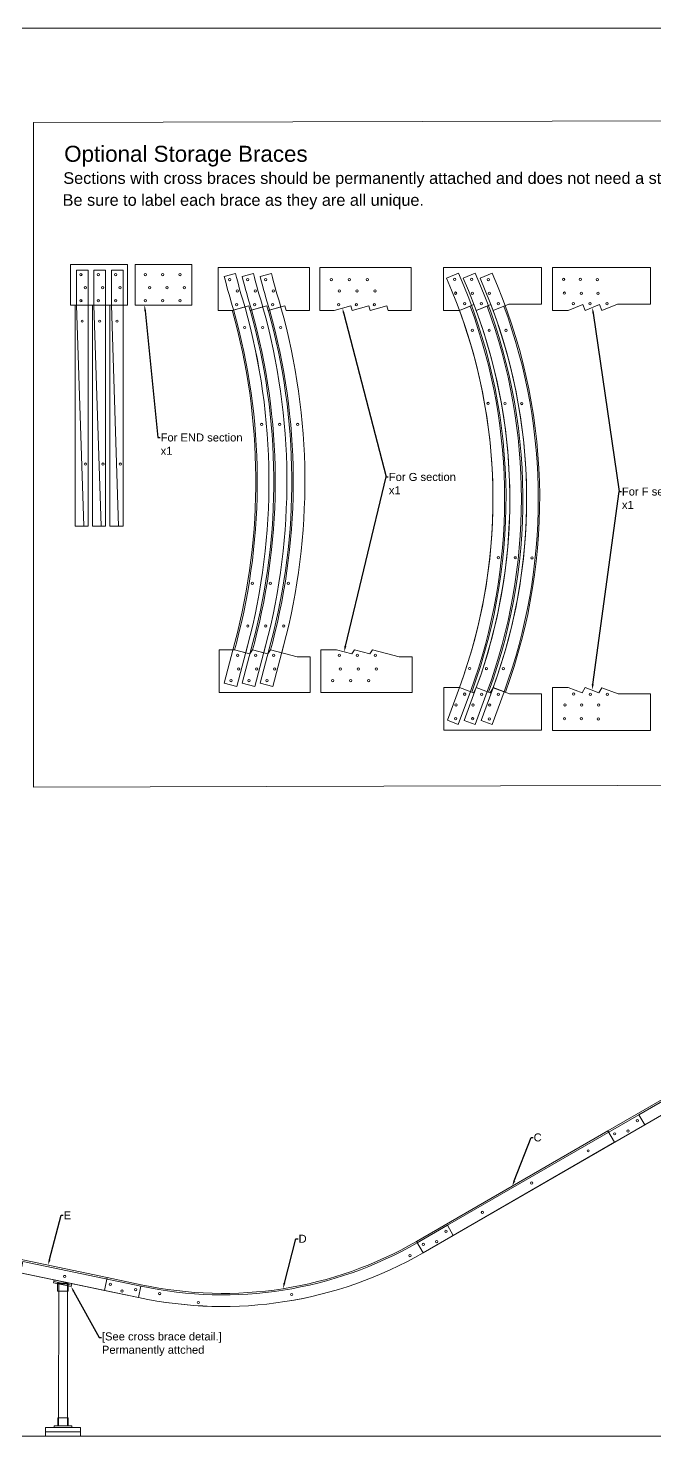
# Model space of a CAD drawing. Header units: millimetres. Extents: x 0 to 39105, y 0 to 9815.
# Drawn here: x 8908 to 11644, y 3645 to 9815 of the extents above; entities that cross this region are included whole.
import ezdxf
from ezdxf import colors
from ezdxf.entities.mleader import LeaderData, LeaderLine
from ezdxf.math import Vec2, Vec3

# ---------------------------------------------------------------- set-up
doc = ezdxf.new("R2010")
doc.units = ezdxf.units.MM
for name, color, linetype, lineweight in [('newTrack', 7, 'Continuous', 20), ('notes', 7, 'Continuous', 20), ('registration marking', 7, 'Continuous', 20)]:
    doc.layers.add(name, color=color, linetype=linetype, lineweight=lineweight)
doc.styles.add('Arial', font='arial.ttf')

# ---------------------------------------------------------------- blocks, each defined once
blk = doc.blocks.new('*U24')
at = {"layer": 'newTrack'}
blk.add_circle((0, 0), 0.2, dxfattribs=at)
blk = doc.blocks.new('attachmentPoints_0.4_diameter')
for p in [(-2.25, 0.75), (0, 0), (2.25, 0.75)]:
    blk.add_blockref('*U24', p)
blk = doc.blocks.new('C1')
at = {"layer": 'newTrack'}
blk.add_lwpolyline([(1541.11, -1570.67), (1508.2, -1589.67), (1507.2, -1587.94), (1540.11, -1568.94)], close=True, dxfattribs=at)
at = {"layer": 'registration marking', "color": 7, "transparency": 33554687}
for centre in [(1531.39, -1575.14), (1521.66, -1580.67), (1513.22, -1585.71)]:
    blk.add_circle(centre, 0.19, dxfattribs=at)
at = {"rotation": 29.99999995973561}
blk.add_blockref('attachmentPoints_0.4_diameter', (1538.26, -1571.74), dxfattribs=at)
blk = doc.blocks.new('C2')
at = {"layer": 'newTrack'}
blk.add_lwpolyline([(1485.86, -1583.83), (1518.77, -1564.83), (1519.9, -1566.78), (1486.99, -1585.78)], close=True, dxfattribs=at)
at = {"layer": 'registration marking', "color": 7, "transparency": 33554687}
for centre in [(1515.38, -1568.25), (1505.65, -1573.78), (1497.2, -1578.82)]:
    blk.add_circle(centre, 0.19, dxfattribs=at)
at = {"rotation": 29.99999995973561}
blk.add_blockref('attachmentPoints_0.4_diameter', (1489.34, -1583.85), dxfattribs=at)
blk = doc.blocks.new('D1')
at = {"layer": 'newTrack'}
blk.add_lwpolyline([(1504.86, -1453.9, 0.186063), (1552.35, -1446.45), (1557.54, -1443.45), (1558.54, -1445.18), (1553.35, -1448.18, -0.186038), (1504.44, -1455.86), (1504.85, -1453.9)], format="xyb", close=True, dxfattribs=at)
at = {"layer": 'registration marking', "color": 7, "transparency": 33554687}
for centre in [(1551.09, -1448.65), (1508.08, -1455.18), (1530.76, -1455.34), (1514.72, -1456.71)]:
    blk.add_circle(centre, 0.19, dxfattribs=at)
at = {"rotation": 29.99999995973561}
blk.add_blockref('attachmentPoints_0.4_diameter', (1555.7, -1446.25), dxfattribs=at)
blk = doc.blocks.new('D2')
at = {"layer": 'newTrack'}
blk.add_lwpolyline([(1438.09, -1496.21), (1432.21, -1494.98), (1432.67, -1492.78), (1438.55, -1494.01, 0.186066), (1485.86, -1486.58), (1486.99, -1488.53, -0.186038)], format="xyb", close=True, dxfattribs=at)
at = {"layer": 'registration marking', "color": 7, "transparency": 33554687}
for centre in [(1484.73, -1489), (1441.72, -1495.52), (1464.4, -1495.69), (1448.36, -1497.06)]:
    blk.add_circle(centre, 0.19, dxfattribs=at)
at = {"rotation": 348.2202802125964}
blk.add_blockref('attachmentPoints_0.4_diameter', (1435.25, -1495.11), dxfattribs=at)
blk = doc.blocks.new('E1')
at = {"layer": 'newTrack'}
blk.add_lwpolyline([(1438.49, -1591.5), (1418.19, -1587.27), (1417.79, -1589.23), (1438.09, -1593.46), (1438.49, -1591.5)], dxfattribs=at)
at = {"layer": 'registration marking', "color": 7, "transparency": 33554687}
blk.add_circle((1425.36, -1589.84), 0.19, dxfattribs=at)
at = {"rotation": 348.2202802125964}
blk.add_blockref('attachmentPoints_0.4_diameter', (1435.25, -1592.36), dxfattribs=at)
blk = doc.blocks.new('E2')
at = {"layer": 'newTrack'}
blk.add_lwpolyline([(1389.4, -1560.52), (1388.94, -1562.73), (1409.24, -1566.96), (1409.7, -1564.76)], close=True, dxfattribs=at)
at = {"layer": 'registration marking', "color": 7, "transparency": 33554687}
blk.add_circle((1402.39, -1564.56), 0.19, dxfattribs=at)
at = {"rotation": 348.2202802125964}
blk.add_blockref('attachmentPoints_0.4_diameter', (1391.98, -1562.85), dxfattribs=at)
blk = doc.blocks.new('BASE-BLOCK')
at = {"layer": 'notes'}
for points in [[(1157.03, -575.46), (1163.03, -575.46), (1163.03, -574.71), (1157.03, -574.71)], [(1157.03, -576.21), (1163.03, -576.21), (1163.03, -575.46), (1157.03, -575.46)]]:
    blk.add_lwpolyline(points, close=True, dxfattribs=at)
blk = doc.blocks.new('F1')
at = {"layer": 'newTrack'}
blk.add_lwpolyline([(1365.05, -1527.24, -0.177849), (1429.18, -1517.78), (1435.05, -1519.01), (1435.46, -1517.05), (1429.58, -1515.82, 0.178024), (1364.04, -1525.51)], format="xyb", close=True, dxfattribs=at)
at = {"layer": 'registration marking', "color": 7, "transparency": 33554687}
for centre in [(1406.13, -1514.42), (1425.68, -1516.53), (1380.15, -1520.03), (1368.1, -1524.55)]:
    blk.add_circle(centre, 0.19, dxfattribs=at)
at = {"rotation": 348.2202802125964}
blk.add_blockref('attachmentPoints_0.4_diameter', (1432.22, -1517.91), dxfattribs=at)
blk = doc.blocks.new('F2')
at = {"layer": 'newTrack'}
blk.add_lwpolyline([(1703.41, -2340.18), (1702.95, -2342.38, 0.194368), (1633.66, -2354.87), (1632.52, -2352.93, -0.194178)], format="xyb", close=True, dxfattribs=at)
at = {"layer": 'registration marking', "color": 7, "transparency": 33554687}
for centre in [(1679.9, -2339.01), (1699.46, -2341.12), (1653.92, -2344.63), (1641.88, -2349.15)]:
    blk.add_circle(centre, 0.19, dxfattribs=at)
at = {"rotation": 30.42041245312843}
blk.add_blockref('attachmentPoints_0.4_diameter', (1635.99, -2352.92), dxfattribs=at)
blk = doc.blocks.new('G1')
at = {"layer": 'newTrack'}
blk.add_lwpolyline([(1736.56, -2371.79, 0.015901), (1731.3, -2374.88, -0.133392), (1676.17, -2389.83), (1674.94, -2389.83), (1674.94, -2391.83), (1676.16, -2391.83, 0.133468), (1732.34, -2376.59, -0.016157), (1737.57, -2373.52)], format="xyb", close=True, dxfattribs=at)
at = {"layer": 'registration marking', "color": 7, "transparency": 33554687}
for centre in [(1728.97, -2377.41), (1728.97, -2377.41), (1713.61, -2384.48), (1713.61, -2384.48), (1686.8, -2389.86), (1686.8, -2389.86), (1679.49, -2390.99), (1679.49, -2390.99)]:
    blk.add_circle(centre, 0.19, dxfattribs=at)
at = {"rotation": 30.42041245313343}
blk.add_blockref('attachmentPoints_0.4_diameter', (1734.73, -2374.61), dxfattribs=at)
blk = doc.blocks.new('G2')
at = {"layer": 'newTrack'}
blk.add_lwpolyline([(1493.51, -2345.36), (1493.51, -2347.61), (1500.73, -2347.61, 0.133468), (1556.9, -2332.37, -0.000194), (1556.96, -2332.33), (1555.82, -2330.39, 0.00028), (1555.73, -2330.45, -0.133382), (1500.73, -2345.36), (1493.51, -2345.36)], format="xyb", dxfattribs=at)
at = {"layer": 'registration marking', "color": 7, "transparency": 33554687}
for centre in [(1553.53, -2333.19), (1538.17, -2340.26), (1504.05, -2346.77), (1511.36, -2345.64)]:
    blk.add_circle(centre, 0.19, dxfattribs=at)
blk.add_blockref('attachmentPoints_0.4_diameter', (1496.51, -2347.11))
blk = doc.blocks.new('END1')
at = {"layer": 'newTrack'}
blk.add_lwpolyline([(1095.16, -1516.52), (1095.16, -1518.52), (1051.16, -1518.52), (1051.16, -1517.77), (1089.16, -1516.52)], close=True, dxfattribs=at)
at = {"layer": 'registration marking', "color": 7, "transparency": 33554687}
for centre in [(1061.85, -1518.07), (1086.41, -1517.49)]:
    blk.add_circle(centre, 0.19, dxfattribs=at)
blk.add_blockref('attachmentPoints_0.4_diameter', (1092.16, -1518.02))
blk = doc.blocks.new('END2')
at = {"layer": 'newTrack'}
blk.add_lwpolyline([(1133.03, -1530.22), (1095.03, -1530.22), (1095.03, -1527.97), (1133.03, -1527.97), (1133.03, -1530.22), (1133.03, -1527.97)], dxfattribs=at)
at = {"layer": 'registration marking', "color": 7, "transparency": 33554687}
for centre in [(1105.71, -1529.77), (1130.27, -1529.2)]:
    blk.add_circle(centre, 0.19, dxfattribs=at)

msp = doc.modelspace()

# ---------------------------------------------------------------- linework, layer by layer
at = {"lineweight": 20}
msp.add_line((247.1, 3669.6), (15709.2, 3669.6), dxfattribs=at)
for points in [[(9093, 8606.6), (9093, 8784.4), (9340.6, 8784.4), (9340.6, 8606.6)], [(9374.1, 8606.6), (9374.1, 8784.4), (9621.7, 8784.4), (9621.7, 8606.6)], [(11149.6, 8771.5), (10721.5, 8771.5), (10721.5, 8583.9), (10790.8, 8583.6), (10854.3, 8609.3), (10864.3, 8583.3), (10928, 8609.1), (10937.8, 8583), (11006.1, 8610.7), (11149.6, 8610.5)], [(11624.6, 8771.7), (11196.5, 8771.7), (11196.5, 8583.9), (11265.8, 8583.6), (11329.3, 8609.3), (11339.3, 8583.3), (11403, 8609.1), (11412.8, 8583), (11481.1, 8610.7), (11624.6, 8610.5)], [(9876, 7083.9), (9808.8, 7101.6), (9740.9, 7101.6), (9740.9, 6915.9), (10139.4, 6915.9), (10139.4, 7070.9), (10082.8, 7070.9), (9965.8, 7101.6), (9954.6, 7083.9), (9887.2, 7101.6)], [(10320.6, 7083.9), (10253.3, 7101.6), (10185.5, 7101.6), (10185.5, 6915.9), (10583.9, 6915.9), (10583.9, 7070.9), (10527.3, 7070.9), (10410.4, 7101.6), (10399.1, 7083.9), (10331.8, 7101.6)], [(11149.6, 6750.7), (10722.5, 6750.7), (10722.5, 6937), (10790.8, 6937.3), (10852.3, 6914.7), (10864.3, 6937), (10924.6, 6914.8), (10937.9, 6936.7), (11009.5, 6910.4), (11149.6, 6910.5)], [(11624.6, 6749.3), (11197.5, 6749.3), (11197.5, 6937), (11265.8, 6937.3), (11327.3, 6914.7), (11339.3, 6937), (11399.6, 6914.8), (11412.9, 6936.7), (11484.5, 6910.4), (11624.6, 6910.5)], [(9019.7, 4344.7), (9018.3, 4338), (9094.8, 4322.1), (9096.1, 4328.7)], [(9021.1, 4351.3), (9019.7, 4344.7), (9096.1, 4328.7), (9097.5, 4335.4)], [(9036.2, 4336.6), (9036.2, 4301.7), (9082.5, 4301.7), (9082.5, 4336.6)], [(9079.1, 4333.7), (9078.7, 3714.5), (9040.6, 3714.5), (9041, 4333.7)], [(9098.7, 3707.7), (9098.7, 3714.5), (9020.7, 3714.5), (9020.7, 3707.7)], [(9082.8, 3714.5), (9082.8, 3749.4), (9036.5, 3749.4), (9036.5, 3714.5)]]:
    msp.add_lwpolyline(points, close=True, dxfattribs=at)
for points in [[(9955.9, 8583.2), (9950.2, 8603.7), (9877.3, 8583.2), (9871.7, 8603.7), (9798.8, 8583.2), (9736.8, 8583.2), (9736.8, 8770.8), (10135.3, 8770.8), (10135.3, 8583.2), (10034.4, 8583.2), (10028.8, 8603.7), (9955.9, 8583.2)], [(10400.4, 8583.2), (10394.8, 8603.7), (10321.9, 8583.2), (10316.3, 8603.7), (10243.4, 8583.2), (10181.4, 8583.2), (10181.4, 8770.8), (10579.8, 8770.8), (10579.8, 8583.2), (10478.9, 8583.2), (10473.3, 8603.7), (10400.4, 8583.2)]]:
    msp.add_lwpolyline(points, dxfattribs=at)
at = {"layer": 'notes', "color": 7, "linetype": 'Continuous', "lineweight": 20, "transparency": 33554687, "flags": 128}
for points in [[(0, 9815.4), (19105.2, 9815.4), (19105.2, 0), (0, 0)], [(8931.2, 9404.1), (14028.5, 9417.7), (14028.5, 6516.4), (8931.2, 6502.8)]]:
    msp.add_lwpolyline(points, close=True, dxfattribs=at)

# ---------------------------------------------------------------- block references
at = {"lineweight": 20, "yscale": 25.4, "zscale": 25.4}
for name, p, xscale, rotation in [('END1', (-29401.2, -19058.2), 25.4, 89.99999994949653), ('attachmentPoints_0.4_diameter', (9156.5, 8682.8), 25.4, 90), ('END1', (-29325, -19058.2), 25.4, 89.99999994949653), ('attachmentPoints_0.4_diameter', (9232.7, 8682.8), 25.4, 90), ('END1', (-29248.8, -19058.2), 25.4, 89.99999994949653), ('attachmentPoints_0.4_diameter', (9308.9, 8682.8), 25.4, 90), ('G1', (-59719.5, -18598), 25.4, 75.26052385392865), ('attachmentPoints_0.4_diameter', (9437.6, 8682.8), 25.4, 90), ('G1', (-59641.1, -18598), 25.4, 75.26052385392865), ('attachmentPoints_0.4_diameter', (9513.8, 8682.8), 25.4, 90), ('G1', (-59562.5, -18598), 25.4, 75.26052385392865), ('attachmentPoints_0.4_diameter', (9590, 8682.8), 25.4, 90), ('attachmentPoints_0.4_diameter', (9821.1, 8668.6), 25.4, 105.6809363070623), ('attachmentPoints_0.4_diameter', (9899.6, 8668.6), 25.4, 105.6809363070623), ('attachmentPoints_0.4_diameter', (9978.2, 8668.6), 25.4, 105.6809363070623), ('attachmentPoints_0.4_diameter', (10265.7, 8668.6), 25.4, 105.6809363070623), ('attachmentPoints_0.4_diameter', (10344.1, 8668.6), 25.4, 105.6809363070623), ('attachmentPoints_0.4_diameter', (10422.7, 8668.6), 25.4, 105.6809363070623), ('F2', (75961.1, 41049.6), 25.4, 261.6112563868035), ('F2', (76034.6, 41049.4), 25.4, 261.6112563868035), ('F2', (76108.1, 41049.1), 25.4, 261.6112563868035), ('attachmentPoints_0.4_diameter', (10774, 8659), 25.4, 292.0316688399319), ('attachmentPoints_0.4_diameter', (10847.5, 8658.7), 25.4, 292.0316688399319), ('attachmentPoints_0.4_diameter', (10921, 8658.4), 25.4, 292.0316688399319), ('attachmentPoints_0.4_diameter', (11249, 8659), 25.4, 292.0316688399319), ('attachmentPoints_0.4_diameter', (11322.5, 8658.7), 25.4, 292.0316688399319), ('attachmentPoints_0.4_diameter', (11396.1, 8658.4), 25.4, 292.0316688399319), ('END2', (-29698.4, -20172.3), 25.4, 89.99999994949653), ('END2', (-29622.2, -20172.3), 25.4, 89.99999994949653), ('END2', (-29546, -20172.3), 25.4, 89.99999994949653), ('G2', (-57499.6, -14574.3), 25.4, 75.26052385392865), ('G2', (-57421.1, -14574.3), 25.4, 75.26052385392865), ('G2', (-57342.5, -14574.3), 25.4, 75.26052385392865), ('F1', (54225.9, 37225.7), 25.4, 261.6112563868035), ('F1', (54299.4, 37225.4), 25.4, 261.6112563868035), ('F1', (54373, 37225.1), 25.4, 261.6112563868035), ('attachmentPoints_0.4_diameter', (9826.2, 7018.2), -25.4, 75.26301600393988), ('attachmentPoints_0.4_diameter', (9904.7, 7018.2), -25.4, 75.26301600393988), ('attachmentPoints_0.4_diameter', (9983.3, 7018.2), -25.4, 75.26301600393988), ('attachmentPoints_0.4_diameter', (10270.8, 7018.2), -25.4, 75.26301600393988), ('attachmentPoints_0.4_diameter', (10349.2, 7018.2), -25.4, 75.26301600393988), ('attachmentPoints_0.4_diameter', (10427.8, 7018.2), -25.4, 75.26301600393988), ('attachmentPoints_0.4_diameter', (10776.4, 6861.4), 25.4, 249.8315365994013), ('attachmentPoints_0.4_diameter', (10850, 6861.1), 25.4, 249.8315365994013), ('attachmentPoints_0.4_diameter', (10923.5, 6860.8), 25.4, 249.8315365994013), ('attachmentPoints_0.4_diameter', (11251.4, 6861.4), 25.4, 249.8315365994013), ('attachmentPoints_0.4_diameter', (11325, 6861.1), 25.4, 249.8315365994013), ('attachmentPoints_0.4_diameter', (11398.5, 6860.8), 25.4, 249.8315365994013)]:
    msp.add_blockref(name, p, dxfattribs=dict(at, xscale=xscale, rotation=rotation))
at = {"layer": 'newTrack', "lineweight": 20, "xscale": 25.4, "yscale": 25.4, "zscale": 25.4}
for name, p in [('C1', (-26708.5, 45405.9)), ('C2', (-26301.8, 45230.9)), ('C1', (-27544.4, 44923.3)), ('C2', (-27137.7, 44748.3)), ('D1', (-28823.2, 41253.3)), ('D2', (-27137.7, 42278.1)), ('E2', (-26554.2, 44106.3)), ('E1', (-27137.7, 44748.3))]:
    msp.add_blockref(name, p, dxfattribs=at)
at = {"layer": 'notes', "lineweight": 20, "transparency": 33554687, "xscale": 25.4, "yscale": 25.4, "zscale": 25.4}
msp.add_blockref('BASE-BLOCK', (-20405, 18305.3), dxfattribs=at)

# ---------------------------------------------------------------- texts
at = {"layer": 'notes', "lineweight": 20, "transparency": 33554687, "style": 'Arial'}
for s, height, p in [('Optional Storage Braces', 69.85, (9064.8, 9232.5)), ('Sections with cross braces should be permanently attached and does not need a storage brace.', 50.8, (9060.9, 9136)), ('Be sure to label each brace as they are all unique.', 50.8, (9058, 9040.3))]:
    msp.add_text(s, height=height, dxfattribs=at).set_placement(p)

# ---------------------------------------------------------------- leaders
at = {"layer": 'notes', "lineweight": 20, "transparency": 33554687}
ml = msp.add_multileader_mtext('Standard', dxfattribs=at)
ml.set_content('For END section\\Px1', color=256, style='Arial')
ml.set_leader_properties()
ml.build(insert=Vec2(0, 0))
ml.multileader.update_dxf_attribs({"text_right_attachment_type": 6, "dogleg_length": 0.36, "arrow_head_size": 25.4})
ctx = ml.context
ctx.base_point, ctx.char_height, ctx.arrow_head_size, ctx.landing_gap_size, ctx.plane_origin = Vec3(9483.6, 8029.1), 34.925, 25.4, 2.29, Vec3(9287.9, 8995)
ctx.right_attachment = 6
notes = []
notes.append((ctx, [(0, (1, 1, 0), (9474.4, 8029.1), (1, 0), 9.14, [(0, [(9415.7, 8606.6)], 0, [])])]))
ctx.mtext.insert, ctx.mtext.flow_direction = Vec3(9485.9, 8046.5), 5
ml = msp.add_multileader_mtext('Standard', dxfattribs=at)
ml.set_content('For G section\\Px1', color=256, style='Arial')
ml.set_leader_properties()
ml.build(insert=Vec2(0, 0))
ml.multileader.update_dxf_attribs({"text_right_attachment_type": 6, "dogleg_length": 0.36, "arrow_head_size": 25.4})
ctx = ml.context
ctx.base_point, ctx.char_height, ctx.arrow_head_size, ctx.landing_gap_size, ctx.plane_origin = Vec3(10480.2, 7856.8), 34.925, 25.4, 2.29, Vec3(10249, 8639.9)
ctx.right_attachment = 6
notes.append((ctx, [(0, (1, 1, 0), (10471.1, 7856.8), (1, 0), 9.14, [(0, [(10279.8, 8593.5)], 0, [])])]))
ctx.mtext.insert, ctx.mtext.flow_direction = Vec3(10482.5, 7874.2), 5
ml = msp.add_multileader_mtext('Standard', dxfattribs=at)
ml.set_content('For F section\\Px1', color=256, style='Arial')
ml.set_leader_properties()
ml.build(insert=Vec2(0, 0))
ml.multileader.update_dxf_attribs({"text_right_attachment_type": 6, "dogleg_length": 0.36, "arrow_head_size": 25.4})
ctx = ml.context
ctx.base_point, ctx.char_height, ctx.arrow_head_size, ctx.landing_gap_size, ctx.plane_origin = Vec3(11498, 7793.1), 34.925, 25.4, 2.29, Vec3(11266.8, 8576.2)
ctx.right_attachment = 6
notes.append((ctx, [(0, (1, 1, 0), (11488.9, 7793.1), (1, 0), 9.14, [(0, [(11371.2, 8596.2)], 0, [])])]))
ctx.mtext.insert, ctx.mtext.flow_direction = Vec3(11500.3, 7810.5), 5
ml = msp.add_multileader_mtext('Standard', dxfattribs=at)
ml.set_content('', color=256, style='Arial')
ml.set_leader_properties()
ml.build(insert=Vec2(0, 0))
ml.multileader.update_dxf_attribs({"text_right_attachment_type": 6, "dogleg_length": 0.36, "arrow_head_size": 25.4})
ctx = ml.context
ctx.base_point, ctx.char_height, ctx.arrow_head_size, ctx.landing_gap_size, ctx.plane_origin = Vec3(10480.2, 7856.8), 34.9, 25.4, 2.29, Vec3(10140.8, 7757.4)
ctx.right_attachment = 6
notes.append((ctx, [(0, (1, 1, 0), (10471.1, 7856.8), (1, 0), 9.14, [(0, [(10286.9, 7092.8)], 0, [])])]))
ctx.mtext.insert, ctx.mtext.flow_direction = Vec3(10482.5, 7874.2), 5
ml = msp.add_multileader_mtext('Standard', dxfattribs=at)
ml.set_content('', color=256, style='Arial')
ml.set_leader_properties()
ml.build(insert=Vec2(0, 0))
ml.multileader.update_dxf_attribs({"text_right_attachment_type": 6, "dogleg_length": 0.36, "arrow_head_size": 25.4})
ctx = ml.context
ctx.base_point, ctx.char_height, ctx.arrow_head_size, ctx.landing_gap_size, ctx.plane_origin = Vec3(11498, 7793.1), 34.9, 25.4, 2.29, Vec3(11158.6, 7693.8)
ctx.right_attachment = 6
notes.append((ctx, [(0, (1, 1, 0), (11488.9, 7793.1), (1, 0), 9.14, [(0, [(11369.5, 6925.9)], 0, [])])]))
ctx.mtext.insert, ctx.mtext.flow_direction = Vec3(11500.3, 7810.5), 5
ml = msp.add_multileader_mtext('Standard', dxfattribs=at)
ml.set_content('C', color=256, style='Arial')
ml.set_leader_properties()
ml.build(insert=Vec2(0, 0))
ml.multileader.update_dxf_attribs({"text_right_attachment_type": 6, "dogleg_length": 0.36, "arrow_head_size": 25.4})
ctx = ml.context
ctx.base_point, ctx.char_height, ctx.arrow_head_size, ctx.landing_gap_size, ctx.plane_origin = Vec3(11112.4, 4973), 34.9, 25.4, 2.29, Vec3(10725.6, 5327.2)
ctx.right_attachment = 6
notes.append((ctx, [(0, (1, 1, 0), (11103.3, 4973), (1, 0), 9.14, [(0, [(11021.3, 4760.3)], 0, [])])]))
ctx.mtext.insert, ctx.mtext.flow_direction = Vec3(11114.7, 4990.8), 5
ml = msp.add_multileader_mtext('Standard', dxfattribs=at)
ml.set_content('E', color=256, style='Arial')
ml.set_leader_properties()
ml.build(insert=Vec2(0, 0))
ml.multileader.update_dxf_attribs({"text_right_attachment_type": 6, "dogleg_length": 0.36, "arrow_head_size": 25.4})
ctx = ml.context
ctx.base_point, ctx.char_height, ctx.arrow_head_size, ctx.landing_gap_size, ctx.plane_origin = Vec3(9060.3, 4633.4), 34.9, 25.4, 2.29, Vec3(8673.5, 5110.7)
ctx.right_attachment = 6
notes.append((ctx, [(0, (1, 1, 0), (9051.2, 4633.4), (1, 0), 9.14, [(0, [(8994.4, 4415.3)], 0, [])])]))
ctx.mtext.insert, ctx.mtext.flow_direction = Vec3(9062.6, 4650.8), 5
ml = msp.add_multileader_mtext('Standard', dxfattribs=at)
ml.set_content('D', color=256, style='Arial')
ml.set_leader_properties()
ml.build(insert=Vec2(0, 0))
ml.multileader.update_dxf_attribs({"text_right_attachment_type": 6, "dogleg_length": 0.36, "arrow_head_size": 25.4})
ctx = ml.context
ctx.base_point, ctx.char_height, ctx.arrow_head_size, ctx.landing_gap_size, ctx.plane_origin = Vec3(10085.9, 4531), 34.9, 25.4, 2.29, Vec3(9699, 5008.3)
ctx.right_attachment = 6
notes.append((ctx, [(0, (1, 1, 0), (10076.8, 4531), (1, 0), 9.14, [(0, [(10020, 4312.9)], 0, [])])]))
ctx.mtext.insert, ctx.mtext.flow_direction = Vec3(10088.2, 4548.4), 5
ml = msp.add_multileader_mtext('Standard', dxfattribs=at)
ml.set_content('[See cross brace detail.]\\PPermanently attched', color=256, style='Arial')
ml.set_leader_properties()
ml.build(insert=Vec2(0, 0))
ml.multileader.update_dxf_attribs({"text_right_attachment_type": 6, "dogleg_length": 0.36, "arrow_head_size": 25.4})
ctx = ml.context
ctx.base_point, ctx.char_height, ctx.arrow_head_size, ctx.landing_gap_size, ctx.plane_origin = Vec3(9227.2, 4099.5), 34.925, 25.4, 2.29, Vec3(9076.3, 4226.2)
ctx.right_attachment = 6
notes.append((ctx, [(0, (1, 1, 0), (9218.1, 4099.5), (1, 0), 9.14, [(0, [(9094.8, 4322.1)], 0, [])])]))
ctx.mtext.insert, ctx.mtext.flow_direction = Vec3(9229.5, 4122.1), 5
for ctx, leaders in notes:
    for number, flags, end, landing, length, lines in leaders:
        leader = LeaderData()
        leader.index, (leader.has_last_leader_line, leader.has_dogleg_vector, leader.attachment_direction) = number, flags
        leader.last_leader_point, leader.dogleg_vector, leader.dogleg_length = Vec3(end), Vec3(landing), length
        for number, points, colour, breaks in lines:
            line = LeaderLine()
            line.index, line.vertices, line.color, line.breaks = number, Vec3.list(points), colors.encode_raw_color(colour), breaks
            leader.lines.append(line)
        ctx.leaders.append(leader)

doc.saveas('drawing.dxf')
